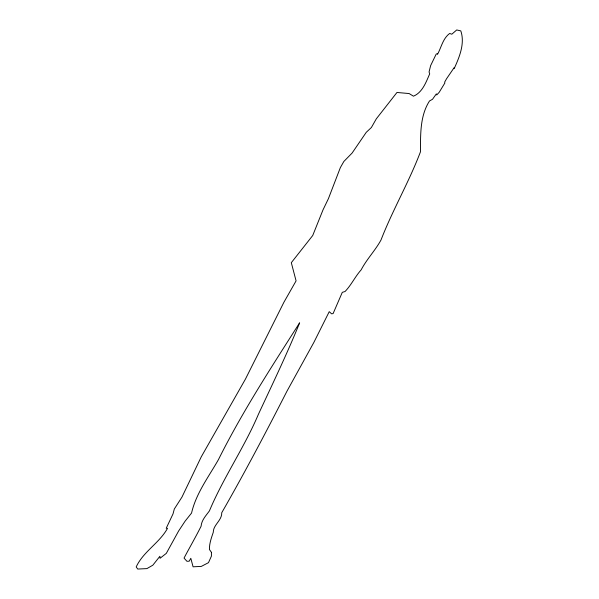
<?xml version="1.0" encoding="UTF-8"?>
<svg xmlns="http://www.w3.org/2000/svg" width="599" height="599" viewBox="0 0 599 599"><rect width="100%" height="100%" fill="white"/><g stroke="black" fill="none" stroke-linecap="round" stroke-linejoin="round"><path stroke-width="0.9" d="M211.432 552.345L211.417 556.127L208.482 562.663L201.324 566.399L193.073 566.804L190.811 558.313L189.179 561.203L186.933 561.285L184.035 558.088C189.673 547.374 195.716 537.018 201.099 526.207C201.578 520.127 205.996 515.589 209.41 510.91C223.412 477.53 244.325 447.52 258.416 414.283C272.515 383.952 287.093 353.859 299.627 322.824C271.145 367.561 242.161 412.067 218.463 459.583C208.647 476.841 196.045 493.434 191.56 513.051L185.054 521.227L178.607 531.014L166.312 553.364L160.045 558.29L159.903 556.269L152.835 565.194L146.912 568.608L137.733 569.05L136.198 566.924C143.288 551.552 159.431 543.031 167.518 528.325L166.215 528.266L173.014 513.912L174.331 508.985L181.954 497.11L201.264 456.827L245.433 379.115L283.926 302.225L296.078 280.879L291.309 262.691L312.723 235.512L322.996 209.905L328.402 198.688L340.382 167.548L343.848 161.475L352.107 153.052L366.251 132.327L371.373 127.52L376.322 118.827L396.972 92.463L409.117 93.549L413.475 96.192C422.52 92.403 426.016 82.198 429.7 73.857L429.064 71.955L430.629 65.62L436.162 54.172L437.307 53.588L437.532 54.307C441.373 47.276 442.841 38.486 449.669 33.462L451.818 34.21L456.723 29.95L460.803 30.901C465.094 43.368 459.478 56.972 454.274 68.376L454.094 67.717L446.532 78.791L444.63 82.168L444.877 82.976L439.202 92.291L436.723 94.971L436.357 93.863L432.515 99.284L429.52 100.954C419.869 115.944 420.58 134.73 420.446 151.854C409.02 182.036 392.637 209.95 381.001 240.012C375.244 250.517 366.73 259.18 361.182 269.82C355.072 276.641 351.403 284.922 345.039 291.526L342.299 292.327L333.096 313.591L331.599 313.824L329.233 311.667L313.846 342.448L287.033 391.057C266.173 431.931 244.647 472.798 221.742 512.722C222.049 520.419 213.207 524.821 213.274 532.294C211.387 537.865 209.298 543.465 209.433 549.5L211.432 552.345"/></g></svg>
